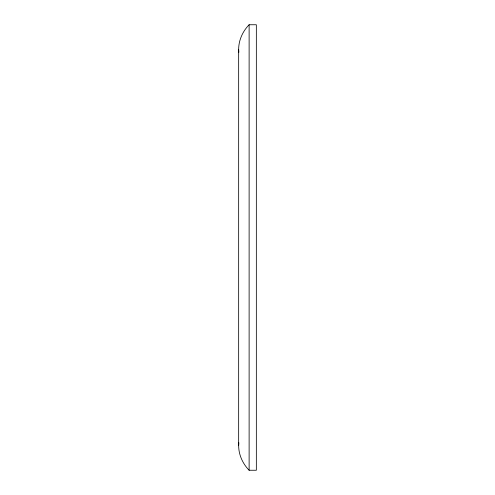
<?xml version="1.0" encoding="UTF-8"?>
<svg xmlns="http://www.w3.org/2000/svg" width="495" height="495" viewBox="0 0 495 495"><rect width="100%" height="100%" fill="white"/><g stroke="black" fill="none" stroke-linecap="round" stroke-linejoin="round"><path stroke-width="0.74" d="M238.658 49.314C238.683 40.126 242.742 31.272 249.121 24.75L256.342 24.75L256.342 470.25L249.121 470.25C242.742 463.728 238.683 454.874 238.658 445.686L238.658 49.314L238.856 52.266M238.658 445.686L238.856 442.734M249.121 24.75L249.121 470.25"/></g></svg>
